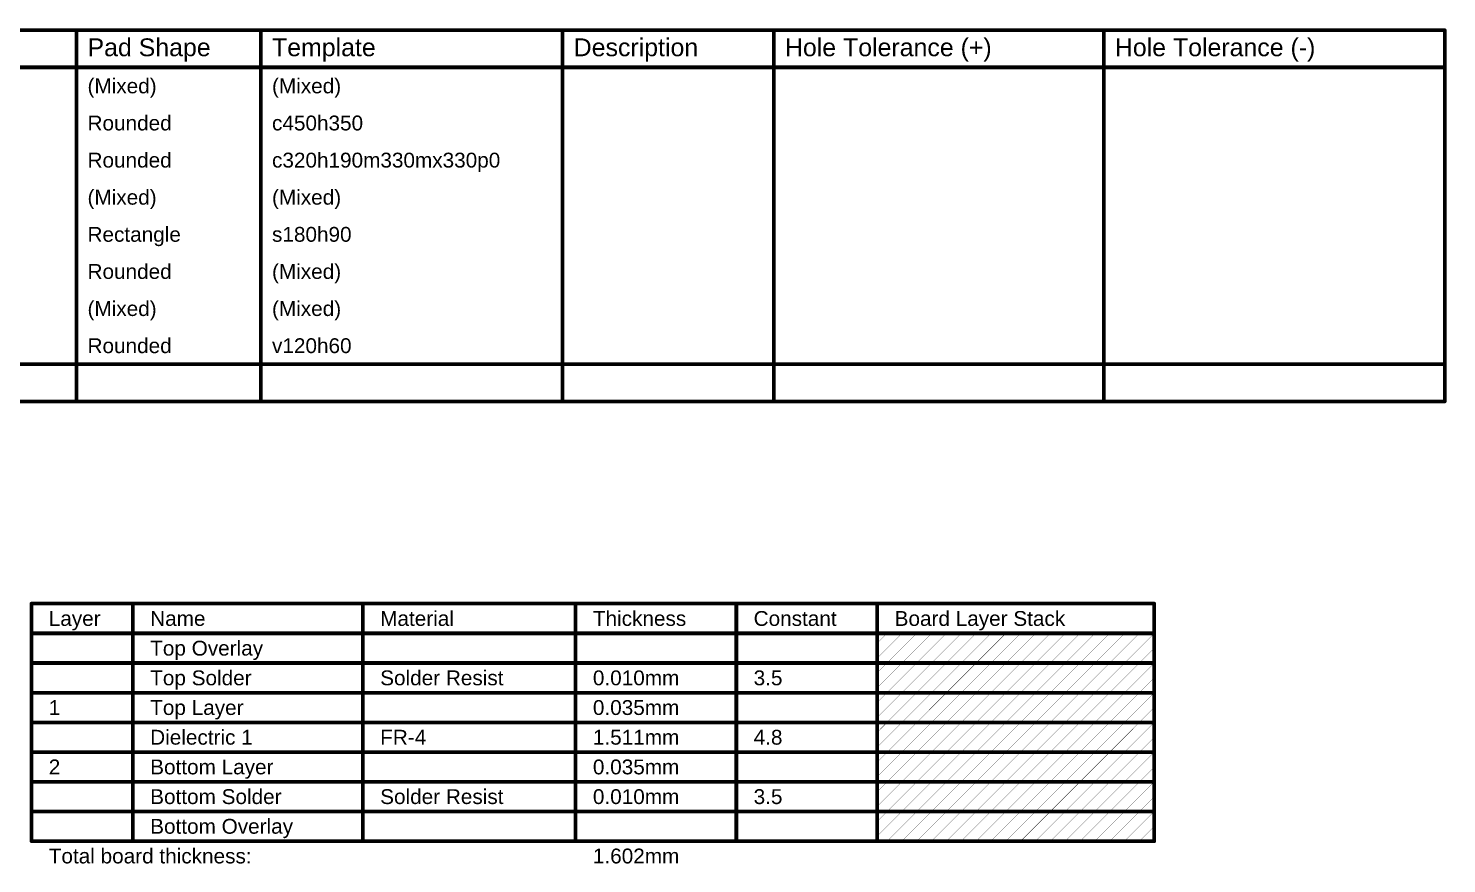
# Model space of a CAD drawing. Header units: inches. Extents: x 0 to 11.3, y 0 to 5.5.
# Drawn here: x 5.53 to 11.27, y 2.11 to 5.49 of the extents above; entities that cross this region are included whole.
import ezdxf

# ---------------------------------------------------------------- set-up
doc = ezdxf.new("R2010")
doc.units = ezdxf.units.IN
doc.header["$MEASUREMENT"] = 0
doc.layers.add('Drill Drawing', color=1, linetype='Continuous')
doc.layers.add('Fabrication', color=76, linetype='Continuous')
doc.styles.add('Arial', font='', dxfattribs={"height": 0.2})
doc.styles.get('Arial').set_extended_font_data('Arial')

msp = doc.modelspace()

# ---------------------------------------------------------------- linework, layer by layer
at = {"layer": 'Drill Drawing', "const_width": 0.015}
for points in [[(0.1175, 5.4775), (11.2584, 5.4775)], [(5.727, 3.9775), (5.727, 5.4775)], [(6.4728, 3.9775), (6.4728, 5.4775)], [(7.6924, 3.9775), (7.6924, 5.4775)], [(8.5462, 3.9775), (8.5462, 5.4775)], [(9.8798, 3.9775), (9.8798, 5.4775)], [(11.2584, 3.9775), (11.2584, 5.4775)], [(0.1175, 5.3275), (11.2584, 5.3275)], [(0.1175, 4.1275), (11.2584, 4.1275)], [(0.1175, 3.9775), (11.2584, 3.9775)]]:
    msp.add_lwpolyline(points, dxfattribs=at)
at = {"layer": 'Drill Drawing', "const_width": 0.0075}
for points in [[(5.7232, 5.4775, 1), (5.7307, 5.4775, 1)], [(6.469, 5.4775, 1), (6.4765, 5.4775, 1)], [(7.6887, 5.4775, 1), (7.6962, 5.4775, 1)], [(8.5424, 5.4775, 1), (8.5499, 5.4775, 1)], [(9.876, 5.4775, 1), (9.8835, 5.4775, 1)], [(11.2546, 5.4775, 1), (11.2621, 5.4775, 1)], [(11.2546, 5.4775, 1), (11.2621, 5.4775, 1)], [(11.2546, 5.3275, 1), (11.2621, 5.3275, 1)], [(11.2546, 4.1275, 1), (11.2621, 4.1275, 1)], [(5.7232, 3.9775, 1), (5.7307, 3.9775, 1)], [(6.469, 3.9775, 1), (6.4765, 3.9775, 1)], [(7.6887, 3.9775, 1), (7.6962, 3.9775, 1)], [(8.5424, 3.9775, 1), (8.5499, 3.9775, 1)], [(9.876, 3.9775, 1), (9.8835, 3.9775, 1)], [(11.2546, 3.9775, 1), (11.2621, 3.9775, 1)], [(11.2546, 3.9775, 1), (11.2621, 3.9775, 1)]]:
    msp.add_lwpolyline(points, format="xyb", close=True, dxfattribs=at)
at = {"layer": 'Fabrication'}
for points, const_width in [([(5.5453, 3.16), (10.0841, 3.16)], 0.015), ([(5.5453, 2.2), (5.5453, 3.16)], 0.015), ([(5.9553, 2.2), (5.9553, 3.16)], 0.015), ([(6.885, 2.2), (6.885, 3.16)], 0.015), ([(7.7448, 2.2), (7.7448, 3.16)], 0.015), ([(8.3946, 2.2), (8.3946, 3.16)], 0.015), ([(8.9645, 2.2), (8.9645, 3.16)], 0.015), ([(10.0841, 2.2), (10.0841, 3.16)], 0.015), ([(5.5453, 3.04), (10.0841, 3.04)], 0.015), ([(8.9645, 2.9403), (9.0641, 3.04)], 0.001), ([(8.9645, 3.0003), (9.0041, 3.04)], 0.001), ([(9.0041, 2.92), (9.1241, 3.04)], 0.001), ([(9.0641, 2.92), (9.1841, 3.04)], 0.001), ([(9.1241, 2.92), (9.2441, 3.04)], 0.001), ([(9.1841, 2.92), (9.3041, 3.04)], 0.001), ([(9.2441, 2.92), (9.3641, 3.04)], 0.001), ([(9.3041, 2.92), (9.4241, 3.04)], 0.001), ([(9.3641, 2.92), (9.4841, 3.04)], 0.001), ([(9.4241, 2.92), (9.5441, 3.04)], 0.001), ([(9.4841, 2.92), (9.6041, 3.04)], 0.001), ([(9.5441, 2.92), (9.6641, 3.04)], 0.001), ([(9.6041, 2.92), (9.7241, 3.04)], 0.001), ([(9.6641, 2.92), (9.7841, 3.04)], 0.001), ([(9.7241, 2.92), (9.8441, 3.04)], 0.001), ([(9.7841, 2.92), (9.9041, 3.04)], 0.001), ([(9.8441, 2.92), (9.9641, 3.04)], 0.001), ([(9.9041, 2.92), (10.0241, 3.04)], 0.001), ([(9.9641, 2.92), (10.0841, 3.04)], 0.001), ([(5.5453, 2.92), (5.9553, 2.92)], 0.015), ([(5.9553, 2.92), (6.885, 2.92)], 0.015), ([(6.885, 2.92), (7.7448, 2.92)], 0.015), ([(7.7448, 2.92), (8.3946, 2.92)], 0.015), ([(8.3946, 2.92), (8.9645, 2.92)], 0.015), ([(8.9645, 2.92), (10.0841, 2.92)], 0.015), ([(10.0241, 2.92), (10.0841, 2.98)], 0.001), ([(8.9645, 2.8203), (9.0641, 2.92)], 0.001), ([(8.9645, 2.8803), (9.0041, 2.92)], 0.001), ([(9.0041, 2.8), (9.1241, 2.92)], 0.001), ([(9.0641, 2.8), (9.1841, 2.92)], 0.001), ([(9.1241, 2.8), (9.2441, 2.92)], 0.001), ([(9.1841, 2.8), (9.3041, 2.92)], 0.001), ([(9.2441, 2.8), (9.3641, 2.92)], 0.001), ([(9.3041, 2.8), (9.4241, 2.92)], 0.001), ([(9.3641, 2.8), (9.4841, 2.92)], 0.001), ([(9.4241, 2.8), (9.5441, 2.92)], 0.001), ([(9.4841, 2.8), (9.6041, 2.92)], 0.001), ([(9.5441, 2.8), (9.6641, 2.92)], 0.001), ([(9.6041, 2.8), (9.7241, 2.92)], 0.001), ([(9.6641, 2.8), (9.7841, 2.92)], 0.001), ([(9.7241, 2.8), (9.8441, 2.92)], 0.001), ([(9.7841, 2.8), (9.9041, 2.92)], 0.001), ([(9.8441, 2.8), (9.9641, 2.92)], 0.001), ([(9.9041, 2.8), (10.0241, 2.92)], 0.001), ([(9.9641, 2.8), (10.0841, 2.92)], 0.001), ([(10.0241, 2.8), (10.0841, 2.86)], 0.001), ([(5.5453, 2.8), (5.9553, 2.8)], 0.015), ([(5.9553, 2.8), (6.885, 2.8)], 0.015), ([(6.885, 2.8), (7.7448, 2.8)], 0.015), ([(7.7448, 2.8), (8.3946, 2.8)], 0.015), ([(8.3946, 2.8), (8.9645, 2.8)], 0.015), ([(8.9645, 2.8), (10.0841, 2.8)], 0.015), ([(8.9645, 2.7003), (9.0641, 2.8)], 0.001), ([(8.9645, 2.7603), (9.0041, 2.8)], 0.001), ([(9.0041, 2.68), (9.1241, 2.8)], 0.001), ([(9.0641, 2.68), (9.1841, 2.8)], 0.001), ([(9.1241, 2.68), (9.2441, 2.8)], 0.001), ([(9.1841, 2.68), (9.3041, 2.8)], 0.001), ([(9.2441, 2.68), (9.3641, 2.8)], 0.001), ([(9.3041, 2.68), (9.4241, 2.8)], 0.001), ([(9.3641, 2.68), (9.4841, 2.8)], 0.001), ([(9.4241, 2.68), (9.5441, 2.8)], 0.001), ([(9.4841, 2.68), (9.6041, 2.8)], 0.001), ([(9.5441, 2.68), (9.6641, 2.8)], 0.001), ([(9.6041, 2.68), (9.7241, 2.8)], 0.001), ([(9.6641, 2.68), (9.7841, 2.8)], 0.001), ([(9.7241, 2.68), (9.8441, 2.8)], 0.001), ([(9.7841, 2.68), (9.9041, 2.8)], 0.001), ([(9.8441, 2.68), (9.9641, 2.8)], 0.001), ([(9.9041, 2.68), (10.0241, 2.8)], 0.001), ([(9.9641, 2.68), (10.0841, 2.8)], 0.001), ([(10.0241, 2.68), (10.0841, 2.74)], 0.001), ([(5.5453, 2.68), (5.9553, 2.68)], 0.015), ([(5.9553, 2.68), (6.885, 2.68)], 0.015), ([(6.885, 2.68), (7.7448, 2.68)], 0.015), ([(7.7448, 2.68), (8.3946, 2.68)], 0.015), ([(8.3946, 2.68), (8.9645, 2.68)], 0.015), ([(8.9645, 2.68), (10.0841, 2.68)], 0.015), ([(8.9645, 2.5803), (9.0641, 2.68)], 0.001), ([(8.9645, 2.6403), (9.0041, 2.68)], 0.001), ([(9.0041, 2.56), (9.1241, 2.68)], 0.001), ([(9.0641, 2.56), (9.1841, 2.68)], 0.001), ([(9.1241, 2.56), (9.2441, 2.68)], 0.001), ([(9.1841, 2.56), (9.3041, 2.68)], 0.001), ([(9.2441, 2.56), (9.3641, 2.68)], 0.001), ([(9.3041, 2.56), (9.4241, 2.68)], 0.001), ([(9.3641, 2.56), (9.4841, 2.68)], 0.001), ([(9.4241, 2.56), (9.5441, 2.68)], 0.001), ([(9.4841, 2.56), (9.6041, 2.68)], 0.001), ([(9.5441, 2.56), (9.6641, 2.68)], 0.001), ([(9.6041, 2.56), (9.7241, 2.68)], 0.001), ([(9.6641, 2.56), (9.7841, 2.68)], 0.001), ([(9.7241, 2.56), (9.8441, 2.68)], 0.001), ([(9.7841, 2.56), (9.9041, 2.68)], 0.001), ([(9.8441, 2.56), (9.9641, 2.68)], 0.001), ([(9.9041, 2.56), (10.0241, 2.68)], 0.001), ([(9.9641, 2.56), (10.0841, 2.68)], 0.001), ([(10.0241, 2.56), (10.0841, 2.62)], 0.001), ([(5.5453, 2.56), (5.9553, 2.56)], 0.015), ([(5.9553, 2.56), (6.885, 2.56)], 0.015), ([(6.885, 2.56), (7.7448, 2.56)], 0.015), ([(7.7448, 2.56), (8.3946, 2.56)], 0.015), ([(8.3946, 2.56), (8.9645, 2.56)], 0.015), ([(8.9645, 2.56), (10.0841, 2.56)], 0.015), ([(8.9645, 2.4603), (9.0641, 2.56)], 0.001), ([(8.9645, 2.5203), (9.0041, 2.56)], 0.001), ([(9.0041, 2.44), (9.1241, 2.56)], 0.001), ([(9.0641, 2.44), (9.1841, 2.56)], 0.001), ([(9.1241, 2.44), (9.2441, 2.56)], 0.001), ([(9.1841, 2.44), (9.3041, 2.56)], 0.001), ([(9.2441, 2.44), (9.3641, 2.56)], 0.001), ([(9.3041, 2.44), (9.4241, 2.56)], 0.001), ([(9.3641, 2.44), (9.4841, 2.56)], 0.001), ([(9.4241, 2.44), (9.5441, 2.56)], 0.001), ([(9.4841, 2.44), (9.6041, 2.56)], 0.001), ([(9.5441, 2.44), (9.6641, 2.56)], 0.001), ([(9.6041, 2.44), (9.7241, 2.56)], 0.001), ([(9.6641, 2.44), (9.7841, 2.56)], 0.001), ([(9.7241, 2.44), (9.8441, 2.56)], 0.001), ([(9.7841, 2.44), (9.9041, 2.56)], 0.001), ([(9.8441, 2.44), (9.9641, 2.56)], 0.001), ([(9.9041, 2.44), (10.0241, 2.56)], 0.001), ([(9.9641, 2.44), (10.0841, 2.56)], 0.001), ([(10.0241, 2.44), (10.0841, 2.5)], 0.001), ([(5.5453, 2.44), (5.9553, 2.44)], 0.015), ([(5.9553, 2.44), (6.885, 2.44)], 0.015), ([(6.885, 2.44), (7.7448, 2.44)], 0.015), ([(7.7448, 2.44), (8.3946, 2.44)], 0.015), ([(8.3946, 2.44), (8.9645, 2.44)], 0.015), ([(8.9645, 2.44), (10.0841, 2.44)], 0.015), ([(8.9645, 2.3403), (9.0641, 2.44)], 0.001), ([(8.9645, 2.4003), (9.0041, 2.44)], 0.001), ([(9.0041, 2.32), (9.1241, 2.44)], 0.001), ([(9.0641, 2.32), (9.1841, 2.44)], 0.001), ([(9.1241, 2.32), (9.2441, 2.44)], 0.001), ([(9.1841, 2.32), (9.3041, 2.44)], 0.001), ([(9.2441, 2.32), (9.3641, 2.44)], 0.001), ([(9.3041, 2.32), (9.4241, 2.44)], 0.001), ([(9.3641, 2.32), (9.4841, 2.44)], 0.001), ([(9.4241, 2.32), (9.5441, 2.44)], 0.001), ([(9.4841, 2.32), (9.6041, 2.44)], 0.001), ([(9.5441, 2.32), (9.6641, 2.44)], 0.001), ([(9.6041, 2.32), (9.7241, 2.44)], 0.001), ([(9.6641, 2.32), (9.7841, 2.44)], 0.001), ([(9.7241, 2.32), (9.8441, 2.44)], 0.001), ([(9.7841, 2.32), (9.9041, 2.44)], 0.001), ([(9.8441, 2.32), (9.9641, 2.44)], 0.001), ([(9.9041, 2.32), (10.0241, 2.44)], 0.001), ([(9.9641, 2.32), (10.0841, 2.44)], 0.001), ([(10.0241, 2.32), (10.0841, 2.38)], 0.001), ([(5.5453, 2.32), (5.9553, 2.32)], 0.015), ([(5.9553, 2.32), (6.885, 2.32)], 0.015), ([(6.885, 2.32), (7.7448, 2.32)], 0.015), ([(7.7448, 2.32), (8.3946, 2.32)], 0.015), ([(8.3946, 2.32), (8.9645, 2.32)], 0.015), ([(8.9645, 2.32), (10.0841, 2.32)], 0.015), ([(8.9645, 2.2203), (9.0641, 2.32)], 0.001), ([(8.9645, 2.2803), (9.0041, 2.32)], 0.001), ([(9.0041, 2.2), (9.1241, 2.32)], 0.001), ([(9.0641, 2.2), (9.1841, 2.32)], 0.001), ([(9.1241, 2.2), (9.2441, 2.32)], 0.001), ([(9.1841, 2.2), (9.3041, 2.32)], 0.001), ([(9.2441, 2.2), (9.3641, 2.32)], 0.001), ([(9.3041, 2.2), (9.4241, 2.32)], 0.001), ([(9.3641, 2.2), (9.4841, 2.32)], 0.001), ([(9.4241, 2.2), (9.5441, 2.32)], 0.001), ([(9.4841, 2.2), (9.6041, 2.32)], 0.001), ([(9.5441, 2.2), (9.6641, 2.32)], 0.001), ([(9.6041, 2.2), (9.7241, 2.32)], 0.001), ([(9.6641, 2.2), (9.7841, 2.32)], 0.001), ([(9.7241, 2.2), (9.8441, 2.32)], 0.001), ([(9.7841, 2.2), (9.9041, 2.32)], 0.001), ([(9.8441, 2.2), (9.9641, 2.32)], 0.001), ([(9.9041, 2.2), (10.0241, 2.32)], 0.001), ([(9.9641, 2.2), (10.0841, 2.32)], 0.001), ([(10.0241, 2.2), (10.0841, 2.26)], 0.001), ([(5.5453, 2.2), (5.9553, 2.2)], 0.015), ([(5.9553, 2.2), (6.885, 2.2)], 0.015), ([(6.885, 2.2), (7.7448, 2.2)], 0.015), ([(7.7448, 2.2), (8.3946, 2.2)], 0.015), ([(8.3946, 2.2), (8.9645, 2.2)], 0.015), ([(8.9645, 2.2), (10.0841, 2.2)], 0.015)]:
    msp.add_lwpolyline(points, dxfattribs=dict(at, const_width=const_width))
for points, const_width in [([(5.5416, 3.16, 1), (5.5491, 3.16, 1)], 0.0075), ([(5.5416, 3.16, 1), (5.5491, 3.16, 1)], 0.0075), ([(5.9515, 3.16, 1), (5.959, 3.16, 1)], 0.0075), ([(6.8812, 3.16, 1), (6.8887, 3.16, 1)], 0.0075), ([(7.741, 3.16, 1), (7.7485, 3.16, 1)], 0.0075), ([(8.3909, 3.16, 1), (8.3984, 3.16, 1)], 0.0075), ([(8.9607, 3.16, 1), (8.9682, 3.16, 1)], 0.0075), ([(10.0804, 3.16, 1), (10.0879, 3.16, 1)], 0.0075), ([(10.0804, 3.16, 1), (10.0879, 3.16, 1)], 0.0075), ([(5.5416, 3.04, 1), (5.5491, 3.04, 1)], 0.0075), ([(9.0039, 3.04, 1), (9.0044, 3.04, 1)], 0.0005), ([(9.0639, 3.04, 1), (9.0644, 3.04, 1)], 0.0005), ([(9.1239, 3.04, 1), (9.1244, 3.04, 1)], 0.0005), ([(9.1839, 3.04, 1), (9.1844, 3.04, 1)], 0.0005), ([(9.2439, 3.04, 1), (9.2444, 3.04, 1)], 0.0005), ([(9.3039, 3.04, 1), (9.3044, 3.04, 1)], 0.0005), ([(9.3639, 3.04, 1), (9.3644, 3.04, 1)], 0.0005), ([(9.4239, 3.04, 1), (9.4244, 3.04, 1)], 0.0005), ([(9.4839, 3.04, 1), (9.4844, 3.04, 1)], 0.0005), ([(9.5439, 3.04, 1), (9.5444, 3.04, 1)], 0.0005), ([(9.6039, 3.04, 1), (9.6044, 3.04, 1)], 0.0005), ([(9.6639, 3.04, 1), (9.6644, 3.04, 1)], 0.0005), ([(9.7239, 3.04, 1), (9.7244, 3.04, 1)], 0.0005), ([(9.7839, 3.04, 1), (9.7844, 3.04, 1)], 0.0005), ([(9.8439, 3.04, 1), (9.8444, 3.04, 1)], 0.0005), ([(9.9039, 3.04, 1), (9.9044, 3.04, 1)], 0.0005), ([(9.9639, 3.04, 1), (9.9644, 3.04, 1)], 0.0005), ([(10.0239, 3.04, 1), (10.0244, 3.04, 1)], 0.0005), ([(10.0804, 3.04, 1), (10.0879, 3.04, 1)], 0.0075), ([(10.0839, 3.04, 1), (10.0844, 3.04, 1)], 0.0005), ([(8.9642, 3.0003, 1), (8.9647, 3.0003, 1)], 0.0005), ([(5.5416, 2.92, 1), (5.5491, 2.92, 1)], 0.0075), ([(5.9515, 2.92, 1), (5.959, 2.92, 1)], 0.0075), ([(5.9515, 2.92, 1), (5.959, 2.92, 1)], 0.0075), ([(6.8812, 2.92, 1), (6.8887, 2.92, 1)], 0.0075), ([(6.8812, 2.92, 1), (6.8887, 2.92, 1)], 0.0075), ([(7.741, 2.92, 1), (7.7485, 2.92, 1)], 0.0075), ([(7.741, 2.92, 1), (7.7485, 2.92, 1)], 0.0075), ([(8.3909, 2.92, 1), (8.3984, 2.92, 1)], 0.0075), ([(8.3909, 2.92, 1), (8.3984, 2.92, 1)], 0.0075), ([(8.9607, 2.92, 1), (8.9682, 2.92, 1)], 0.0075), ([(8.9607, 2.92, 1), (8.9682, 2.92, 1)], 0.0075), ([(8.9642, 2.9403, 1), (8.9647, 2.9403, 1)], 0.0005), ([(10.0804, 2.92, 1), (10.0879, 2.92, 1)], 0.0075), ([(10.0839, 2.98, 1), (10.0844, 2.98, 1)], 0.0005), ([(8.9642, 2.8803, 1), (8.9647, 2.8803, 1)], 0.0005), ([(9.0039, 2.92, 1), (9.0044, 2.92, 1)], 0.0005), ([(9.0039, 2.92, 1), (9.0044, 2.92, 1)], 0.0005), ([(9.0639, 2.92, 1), (9.0644, 2.92, 1)], 0.0005), ([(9.0639, 2.92, 1), (9.0644, 2.92, 1)], 0.0005), ([(9.1239, 2.92, 1), (9.1244, 2.92, 1)], 0.0005), ([(9.1239, 2.92, 1), (9.1244, 2.92, 1)], 0.0005), ([(9.1839, 2.92, 1), (9.1844, 2.92, 1)], 0.0005), ([(9.1839, 2.92, 1), (9.1844, 2.92, 1)], 0.0005), ([(9.2439, 2.92, 1), (9.2444, 2.92, 1)], 0.0005), ([(9.2439, 2.92, 1), (9.2444, 2.92, 1)], 0.0005), ([(9.3039, 2.92, 1), (9.3044, 2.92, 1)], 0.0005), ([(9.3039, 2.92, 1), (9.3044, 2.92, 1)], 0.0005), ([(9.3639, 2.92, 1), (9.3644, 2.92, 1)], 0.0005), ([(9.3639, 2.92, 1), (9.3644, 2.92, 1)], 0.0005), ([(9.4239, 2.92, 1), (9.4244, 2.92, 1)], 0.0005), ([(9.4239, 2.92, 1), (9.4244, 2.92, 1)], 0.0005), ([(9.4839, 2.92, 1), (9.4844, 2.92, 1)], 0.0005), ([(9.4839, 2.92, 1), (9.4844, 2.92, 1)], 0.0005), ([(9.5439, 2.92, 1), (9.5444, 2.92, 1)], 0.0005), ([(9.5439, 2.92, 1), (9.5444, 2.92, 1)], 0.0005), ([(9.6039, 2.92, 1), (9.6044, 2.92, 1)], 0.0005), ([(9.6039, 2.92, 1), (9.6044, 2.92, 1)], 0.0005), ([(9.6639, 2.92, 1), (9.6644, 2.92, 1)], 0.0005), ([(9.6639, 2.92, 1), (9.6644, 2.92, 1)], 0.0005), ([(9.7239, 2.92, 1), (9.7244, 2.92, 1)], 0.0005), ([(9.7239, 2.92, 1), (9.7244, 2.92, 1)], 0.0005), ([(9.7839, 2.92, 1), (9.7844, 2.92, 1)], 0.0005), ([(9.7839, 2.92, 1), (9.7844, 2.92, 1)], 0.0005), ([(9.8439, 2.92, 1), (9.8444, 2.92, 1)], 0.0005), ([(9.8439, 2.92, 1), (9.8444, 2.92, 1)], 0.0005), ([(9.9039, 2.92, 1), (9.9044, 2.92, 1)], 0.0005), ([(9.9039, 2.92, 1), (9.9044, 2.92, 1)], 0.0005), ([(9.9639, 2.92, 1), (9.9644, 2.92, 1)], 0.0005), ([(9.9639, 2.92, 1), (9.9644, 2.92, 1)], 0.0005), ([(10.0239, 2.92, 1), (10.0244, 2.92, 1)], 0.0005), ([(10.0239, 2.92, 1), (10.0244, 2.92, 1)], 0.0005), ([(10.0839, 2.92, 1), (10.0844, 2.92, 1)], 0.0005), ([(8.9642, 2.8203, 1), (8.9647, 2.8203, 1)], 0.0005), ([(10.0839, 2.86, 1), (10.0844, 2.86, 1)], 0.0005), ([(5.5416, 2.8, 1), (5.5491, 2.8, 1)], 0.0075), ([(5.9515, 2.8, 1), (5.959, 2.8, 1)], 0.0075), ([(5.9515, 2.8, 1), (5.959, 2.8, 1)], 0.0075), ([(6.8812, 2.8, 1), (6.8887, 2.8, 1)], 0.0075), ([(6.8812, 2.8, 1), (6.8887, 2.8, 1)], 0.0075), ([(7.741, 2.8, 1), (7.7485, 2.8, 1)], 0.0075), ([(7.741, 2.8, 1), (7.7485, 2.8, 1)], 0.0075), ([(8.3909, 2.8, 1), (8.3984, 2.8, 1)], 0.0075), ([(8.3909, 2.8, 1), (8.3984, 2.8, 1)], 0.0075), ([(8.9607, 2.8, 1), (8.9682, 2.8, 1)], 0.0075), ([(8.9607, 2.8, 1), (8.9682, 2.8, 1)], 0.0075), ([(8.9642, 2.7603, 1), (8.9647, 2.7603, 1)], 0.0005), ([(9.0039, 2.8, 1), (9.0044, 2.8, 1)], 0.0005), ([(9.0039, 2.8, 1), (9.0044, 2.8, 1)], 0.0005), ([(9.0639, 2.8, 1), (9.0644, 2.8, 1)], 0.0005), ([(9.0639, 2.8, 1), (9.0644, 2.8, 1)], 0.0005), ([(9.1239, 2.8, 1), (9.1244, 2.8, 1)], 0.0005), ([(9.1239, 2.8, 1), (9.1244, 2.8, 1)], 0.0005), ([(9.1839, 2.8, 1), (9.1844, 2.8, 1)], 0.0005), ([(9.1839, 2.8, 1), (9.1844, 2.8, 1)], 0.0005), ([(9.2439, 2.8, 1), (9.2444, 2.8, 1)], 0.0005), ([(9.2439, 2.8, 1), (9.2444, 2.8, 1)], 0.0005), ([(9.3039, 2.8, 1), (9.3044, 2.8, 1)], 0.0005), ([(9.3039, 2.8, 1), (9.3044, 2.8, 1)], 0.0005), ([(9.3639, 2.8, 1), (9.3644, 2.8, 1)], 0.0005), ([(9.3639, 2.8, 1), (9.3644, 2.8, 1)], 0.0005), ([(9.4239, 2.8, 1), (9.4244, 2.8, 1)], 0.0005), ([(9.4239, 2.8, 1), (9.4244, 2.8, 1)], 0.0005), ([(9.4839, 2.8, 1), (9.4844, 2.8, 1)], 0.0005), ([(9.4839, 2.8, 1), (9.4844, 2.8, 1)], 0.0005), ([(9.5439, 2.8, 1), (9.5444, 2.8, 1)], 0.0005), ([(9.5439, 2.8, 1), (9.5444, 2.8, 1)], 0.0005), ([(9.6039, 2.8, 1), (9.6044, 2.8, 1)], 0.0005), ([(9.6039, 2.8, 1), (9.6044, 2.8, 1)], 0.0005), ([(9.6639, 2.8, 1), (9.6644, 2.8, 1)], 0.0005), ([(9.6639, 2.8, 1), (9.6644, 2.8, 1)], 0.0005), ([(9.7239, 2.8, 1), (9.7244, 2.8, 1)], 0.0005), ([(9.7239, 2.8, 1), (9.7244, 2.8, 1)], 0.0005), ([(9.7839, 2.8, 1), (9.7844, 2.8, 1)], 0.0005), ([(9.7839, 2.8, 1), (9.7844, 2.8, 1)], 0.0005), ([(9.8439, 2.8, 1), (9.8444, 2.8, 1)], 0.0005), ([(9.8439, 2.8, 1), (9.8444, 2.8, 1)], 0.0005), ([(9.9039, 2.8, 1), (9.9044, 2.8, 1)], 0.0005), ([(9.9039, 2.8, 1), (9.9044, 2.8, 1)], 0.0005), ([(9.9639, 2.8, 1), (9.9644, 2.8, 1)], 0.0005), ([(9.9639, 2.8, 1), (9.9644, 2.8, 1)], 0.0005), ([(10.0239, 2.8, 1), (10.0244, 2.8, 1)], 0.0005), ([(10.0239, 2.8, 1), (10.0244, 2.8, 1)], 0.0005), ([(10.0804, 2.8, 1), (10.0879, 2.8, 1)], 0.0075), ([(10.0839, 2.8, 1), (10.0844, 2.8, 1)], 0.0005), ([(8.9642, 2.7003, 1), (8.9647, 2.7003, 1)], 0.0005), ([(10.0839, 2.74, 1), (10.0844, 2.74, 1)], 0.0005), ([(5.5416, 2.68, 1), (5.5491, 2.68, 1)], 0.0075), ([(5.9515, 2.68, 1), (5.959, 2.68, 1)], 0.0075), ([(5.9515, 2.68, 1), (5.959, 2.68, 1)], 0.0075), ([(6.8812, 2.68, 1), (6.8887, 2.68, 1)], 0.0075), ([(6.8812, 2.68, 1), (6.8887, 2.68, 1)], 0.0075), ([(7.741, 2.68, 1), (7.7485, 2.68, 1)], 0.0075), ([(7.741, 2.68, 1), (7.7485, 2.68, 1)], 0.0075), ([(8.3909, 2.68, 1), (8.3984, 2.68, 1)], 0.0075), ([(8.3909, 2.68, 1), (8.3984, 2.68, 1)], 0.0075), ([(8.9607, 2.68, 1), (8.9682, 2.68, 1)], 0.0075), ([(8.9607, 2.68, 1), (8.9682, 2.68, 1)], 0.0075), ([(8.9642, 2.6403, 1), (8.9647, 2.6403, 1)], 0.0005), ([(9.0039, 2.68, 1), (9.0044, 2.68, 1)], 0.0005), ([(9.0039, 2.68, 1), (9.0044, 2.68, 1)], 0.0005), ([(9.0639, 2.68, 1), (9.0644, 2.68, 1)], 0.0005), ([(9.0639, 2.68, 1), (9.0644, 2.68, 1)], 0.0005), ([(9.1239, 2.68, 1), (9.1244, 2.68, 1)], 0.0005), ([(9.1239, 2.68, 1), (9.1244, 2.68, 1)], 0.0005), ([(9.1839, 2.68, 1), (9.1844, 2.68, 1)], 0.0005), ([(9.1839, 2.68, 1), (9.1844, 2.68, 1)], 0.0005), ([(9.2439, 2.68, 1), (9.2444, 2.68, 1)], 0.0005), ([(9.2439, 2.68, 1), (9.2444, 2.68, 1)], 0.0005), ([(9.3039, 2.68, 1), (9.3044, 2.68, 1)], 0.0005), ([(9.3039, 2.68, 1), (9.3044, 2.68, 1)], 0.0005), ([(9.3639, 2.68, 1), (9.3644, 2.68, 1)], 0.0005), ([(9.3639, 2.68, 1), (9.3644, 2.68, 1)], 0.0005), ([(9.4239, 2.68, 1), (9.4244, 2.68, 1)], 0.0005), ([(9.4239, 2.68, 1), (9.4244, 2.68, 1)], 0.0005), ([(9.4839, 2.68, 1), (9.4844, 2.68, 1)], 0.0005), ([(9.4839, 2.68, 1), (9.4844, 2.68, 1)], 0.0005), ([(9.5439, 2.68, 1), (9.5444, 2.68, 1)], 0.0005), ([(9.5439, 2.68, 1), (9.5444, 2.68, 1)], 0.0005), ([(9.6039, 2.68, 1), (9.6044, 2.68, 1)], 0.0005), ([(9.6039, 2.68, 1), (9.6044, 2.68, 1)], 0.0005), ([(9.6639, 2.68, 1), (9.6644, 2.68, 1)], 0.0005), ([(9.6639, 2.68, 1), (9.6644, 2.68, 1)], 0.0005), ([(9.7239, 2.68, 1), (9.7244, 2.68, 1)], 0.0005), ([(9.7239, 2.68, 1), (9.7244, 2.68, 1)], 0.0005), ([(9.7839, 2.68, 1), (9.7844, 2.68, 1)], 0.0005), ([(9.7839, 2.68, 1), (9.7844, 2.68, 1)], 0.0005), ([(9.8439, 2.68, 1), (9.8444, 2.68, 1)], 0.0005), ([(9.8439, 2.68, 1), (9.8444, 2.68, 1)], 0.0005), ([(9.9039, 2.68, 1), (9.9044, 2.68, 1)], 0.0005), ([(9.9039, 2.68, 1), (9.9044, 2.68, 1)], 0.0005), ([(9.9639, 2.68, 1), (9.9644, 2.68, 1)], 0.0005), ([(9.9639, 2.68, 1), (9.9644, 2.68, 1)], 0.0005), ([(10.0239, 2.68, 1), (10.0244, 2.68, 1)], 0.0005), ([(10.0239, 2.68, 1), (10.0244, 2.68, 1)], 0.0005), ([(10.0804, 2.68, 1), (10.0879, 2.68, 1)], 0.0075), ([(10.0839, 2.68, 1), (10.0844, 2.68, 1)], 0.0005), ([(8.9642, 2.5803, 1), (8.9647, 2.5803, 1)], 0.0005), ([(10.0839, 2.62, 1), (10.0844, 2.62, 1)], 0.0005), ([(5.5416, 2.56, 1), (5.5491, 2.56, 1)], 0.0075), ([(5.9515, 2.56, 1), (5.959, 2.56, 1)], 0.0075), ([(5.9515, 2.56, 1), (5.959, 2.56, 1)], 0.0075), ([(6.8812, 2.56, 1), (6.8887, 2.56, 1)], 0.0075), ([(6.8812, 2.56, 1), (6.8887, 2.56, 1)], 0.0075), ([(7.741, 2.56, 1), (7.7485, 2.56, 1)], 0.0075), ([(7.741, 2.56, 1), (7.7485, 2.56, 1)], 0.0075), ([(8.3909, 2.56, 1), (8.3984, 2.56, 1)], 0.0075), ([(8.3909, 2.56, 1), (8.3984, 2.56, 1)], 0.0075), ([(8.9607, 2.56, 1), (8.9682, 2.56, 1)], 0.0075), ([(8.9607, 2.56, 1), (8.9682, 2.56, 1)], 0.0075), ([(9.0039, 2.56, 1), (9.0044, 2.56, 1)], 0.0005), ([(9.0039, 2.56, 1), (9.0044, 2.56, 1)], 0.0005), ([(9.0639, 2.56, 1), (9.0644, 2.56, 1)], 0.0005), ([(9.0639, 2.56, 1), (9.0644, 2.56, 1)], 0.0005), ([(9.1239, 2.56, 1), (9.1244, 2.56, 1)], 0.0005), ([(9.1239, 2.56, 1), (9.1244, 2.56, 1)], 0.0005), ([(9.1839, 2.56, 1), (9.1844, 2.56, 1)], 0.0005), ([(9.1839, 2.56, 1), (9.1844, 2.56, 1)], 0.0005), ([(9.2439, 2.56, 1), (9.2444, 2.56, 1)], 0.0005), ([(9.2439, 2.56, 1), (9.2444, 2.56, 1)], 0.0005), ([(9.3039, 2.56, 1), (9.3044, 2.56, 1)], 0.0005), ([(9.3039, 2.56, 1), (9.3044, 2.56, 1)], 0.0005), ([(9.3639, 2.56, 1), (9.3644, 2.56, 1)], 0.0005), ([(9.3639, 2.56, 1), (9.3644, 2.56, 1)], 0.0005), ([(9.4239, 2.56, 1), (9.4244, 2.56, 1)], 0.0005), ([(9.4239, 2.56, 1), (9.4244, 2.56, 1)], 0.0005), ([(9.4839, 2.56, 1), (9.4844, 2.56, 1)], 0.0005), ([(9.4839, 2.56, 1), (9.4844, 2.56, 1)], 0.0005), ([(9.5439, 2.56, 1), (9.5444, 2.56, 1)], 0.0005), ([(9.5439, 2.56, 1), (9.5444, 2.56, 1)], 0.0005), ([(9.6039, 2.56, 1), (9.6044, 2.56, 1)], 0.0005), ([(9.6039, 2.56, 1), (9.6044, 2.56, 1)], 0.0005), ([(9.6639, 2.56, 1), (9.6644, 2.56, 1)], 0.0005), ([(9.6639, 2.56, 1), (9.6644, 2.56, 1)], 0.0005), ([(9.7239, 2.56, 1), (9.7244, 2.56, 1)], 0.0005), ([(9.7239, 2.56, 1), (9.7244, 2.56, 1)], 0.0005), ([(9.7839, 2.56, 1), (9.7844, 2.56, 1)], 0.0005), ([(9.7839, 2.56, 1), (9.7844, 2.56, 1)], 0.0005), ([(9.8439, 2.56, 1), (9.8444, 2.56, 1)], 0.0005), ([(9.8439, 2.56, 1), (9.8444, 2.56, 1)], 0.0005), ([(9.9039, 2.56, 1), (9.9044, 2.56, 1)], 0.0005), ([(9.9039, 2.56, 1), (9.9044, 2.56, 1)], 0.0005), ([(9.9639, 2.56, 1), (9.9644, 2.56, 1)], 0.0005), ([(9.9639, 2.56, 1), (9.9644, 2.56, 1)], 0.0005), ([(10.0239, 2.56, 1), (10.0244, 2.56, 1)], 0.0005), ([(10.0239, 2.56, 1), (10.0244, 2.56, 1)], 0.0005), ([(10.0804, 2.56, 1), (10.0879, 2.56, 1)], 0.0075), ([(10.0839, 2.56, 1), (10.0844, 2.56, 1)], 0.0005), ([(8.9642, 2.5203, 1), (8.9647, 2.5203, 1)], 0.0005), ([(10.0839, 2.5, 1), (10.0844, 2.5, 1)], 0.0005), ([(5.5416, 2.44, 1), (5.5491, 2.44, 1)], 0.0075), ([(5.9515, 2.44, 1), (5.959, 2.44, 1)], 0.0075), ([(5.9515, 2.44, 1), (5.959, 2.44, 1)], 0.0075), ([(6.8812, 2.44, 1), (6.8887, 2.44, 1)], 0.0075), ([(6.8812, 2.44, 1), (6.8887, 2.44, 1)], 0.0075), ([(7.741, 2.44, 1), (7.7485, 2.44, 1)], 0.0075), ([(7.741, 2.44, 1), (7.7485, 2.44, 1)], 0.0075), ([(8.3909, 2.44, 1), (8.3984, 2.44, 1)], 0.0075), ([(8.3909, 2.44, 1), (8.3984, 2.44, 1)], 0.0075), ([(8.9607, 2.44, 1), (8.9682, 2.44, 1)], 0.0075), ([(8.9607, 2.44, 1), (8.9682, 2.44, 1)], 0.0075), ([(8.9642, 2.4603, 1), (8.9647, 2.4603, 1)], 0.0005), ([(9.0039, 2.44, 1), (9.0044, 2.44, 1)], 0.0005), ([(9.0039, 2.44, 1), (9.0044, 2.44, 1)], 0.0005), ([(9.0639, 2.44, 1), (9.0644, 2.44, 1)], 0.0005), ([(9.0639, 2.44, 1), (9.0644, 2.44, 1)], 0.0005), ([(9.1239, 2.44, 1), (9.1244, 2.44, 1)], 0.0005), ([(9.1239, 2.44, 1), (9.1244, 2.44, 1)], 0.0005), ([(9.1839, 2.44, 1), (9.1844, 2.44, 1)], 0.0005), ([(9.1839, 2.44, 1), (9.1844, 2.44, 1)], 0.0005), ([(9.2439, 2.44, 1), (9.2444, 2.44, 1)], 0.0005), ([(9.2439, 2.44, 1), (9.2444, 2.44, 1)], 0.0005), ([(9.3039, 2.44, 1), (9.3044, 2.44, 1)], 0.0005), ([(9.3039, 2.44, 1), (9.3044, 2.44, 1)], 0.0005), ([(9.3639, 2.44, 1), (9.3644, 2.44, 1)], 0.0005), ([(9.3639, 2.44, 1), (9.3644, 2.44, 1)], 0.0005), ([(9.4239, 2.44, 1), (9.4244, 2.44, 1)], 0.0005), ([(9.4239, 2.44, 1), (9.4244, 2.44, 1)], 0.0005), ([(9.4839, 2.44, 1), (9.4844, 2.44, 1)], 0.0005), ([(9.4839, 2.44, 1), (9.4844, 2.44, 1)], 0.0005), ([(9.5439, 2.44, 1), (9.5444, 2.44, 1)], 0.0005), ([(9.5439, 2.44, 1), (9.5444, 2.44, 1)], 0.0005), ([(9.6039, 2.44, 1), (9.6044, 2.44, 1)], 0.0005), ([(9.6039, 2.44, 1), (9.6044, 2.44, 1)], 0.0005), ([(9.6639, 2.44, 1), (9.6644, 2.44, 1)], 0.0005), ([(9.6639, 2.44, 1), (9.6644, 2.44, 1)], 0.0005), ([(9.7239, 2.44, 1), (9.7244, 2.44, 1)], 0.0005), ([(9.7239, 2.44, 1), (9.7244, 2.44, 1)], 0.0005), ([(9.7839, 2.44, 1), (9.7844, 2.44, 1)], 0.0005), ([(9.7839, 2.44, 1), (9.7844, 2.44, 1)], 0.0005), ([(9.8439, 2.44, 1), (9.8444, 2.44, 1)], 0.0005), ([(9.8439, 2.44, 1), (9.8444, 2.44, 1)], 0.0005), ([(9.9039, 2.44, 1), (9.9044, 2.44, 1)], 0.0005), ([(9.9039, 2.44, 1), (9.9044, 2.44, 1)], 0.0005), ([(9.9639, 2.44, 1), (9.9644, 2.44, 1)], 0.0005), ([(9.9639, 2.44, 1), (9.9644, 2.44, 1)], 0.0005), ([(10.0239, 2.44, 1), (10.0244, 2.44, 1)], 0.0005), ([(10.0239, 2.44, 1), (10.0244, 2.44, 1)], 0.0005), ([(10.0804, 2.44, 1), (10.0879, 2.44, 1)], 0.0075), ([(10.0839, 2.44, 1), (10.0844, 2.44, 1)], 0.0005), ([(8.9642, 2.4003, 1), (8.9647, 2.4003, 1)], 0.0005), ([(10.0839, 2.38, 1), (10.0844, 2.38, 1)], 0.0005), ([(5.5416, 2.32, 1), (5.5491, 2.32, 1)], 0.0075), ([(5.9515, 2.32, 1), (5.959, 2.32, 1)], 0.0075), ([(5.9515, 2.32, 1), (5.959, 2.32, 1)], 0.0075), ([(6.8812, 2.32, 1), (6.8887, 2.32, 1)], 0.0075), ([(6.8812, 2.32, 1), (6.8887, 2.32, 1)], 0.0075), ([(7.741, 2.32, 1), (7.7485, 2.32, 1)], 0.0075), ([(7.741, 2.32, 1), (7.7485, 2.32, 1)], 0.0075), ([(8.3909, 2.32, 1), (8.3984, 2.32, 1)], 0.0075), ([(8.3909, 2.32, 1), (8.3984, 2.32, 1)], 0.0075), ([(8.9607, 2.32, 1), (8.9682, 2.32, 1)], 0.0075), ([(8.9607, 2.32, 1), (8.9682, 2.32, 1)], 0.0075), ([(8.9642, 2.3403, 1), (8.9647, 2.3403, 1)], 0.0005), ([(9.0039, 2.32, 1), (9.0044, 2.32, 1)], 0.0005), ([(9.0039, 2.32, 1), (9.0044, 2.32, 1)], 0.0005), ([(9.0639, 2.32, 1), (9.0644, 2.32, 1)], 0.0005), ([(9.0639, 2.32, 1), (9.0644, 2.32, 1)], 0.0005), ([(9.1239, 2.32, 1), (9.1244, 2.32, 1)], 0.0005), ([(9.1239, 2.32, 1), (9.1244, 2.32, 1)], 0.0005), ([(9.1839, 2.32, 1), (9.1844, 2.32, 1)], 0.0005), ([(9.1839, 2.32, 1), (9.1844, 2.32, 1)], 0.0005), ([(9.2439, 2.32, 1), (9.2444, 2.32, 1)], 0.0005), ([(9.2439, 2.32, 1), (9.2444, 2.32, 1)], 0.0005), ([(9.3039, 2.32, 1), (9.3044, 2.32, 1)], 0.0005), ([(9.3039, 2.32, 1), (9.3044, 2.32, 1)], 0.0005), ([(9.3639, 2.32, 1), (9.3644, 2.32, 1)], 0.0005), ([(9.3639, 2.32, 1), (9.3644, 2.32, 1)], 0.0005), ([(9.4239, 2.32, 1), (9.4244, 2.32, 1)], 0.0005), ([(9.4239, 2.32, 1), (9.4244, 2.32, 1)], 0.0005), ([(9.4839, 2.32, 1), (9.4844, 2.32, 1)], 0.0005), ([(9.4839, 2.32, 1), (9.4844, 2.32, 1)], 0.0005), ([(9.5439, 2.32, 1), (9.5444, 2.32, 1)], 0.0005), ([(9.5439, 2.32, 1), (9.5444, 2.32, 1)], 0.0005), ([(9.6039, 2.32, 1), (9.6044, 2.32, 1)], 0.0005), ([(9.6039, 2.32, 1), (9.6044, 2.32, 1)], 0.0005), ([(9.6639, 2.32, 1), (9.6644, 2.32, 1)], 0.0005), ([(9.6639, 2.32, 1), (9.6644, 2.32, 1)], 0.0005), ([(9.7239, 2.32, 1), (9.7244, 2.32, 1)], 0.0005), ([(9.7239, 2.32, 1), (9.7244, 2.32, 1)], 0.0005), ([(9.7839, 2.32, 1), (9.7844, 2.32, 1)], 0.0005), ([(9.7839, 2.32, 1), (9.7844, 2.32, 1)], 0.0005), ([(9.8439, 2.32, 1), (9.8444, 2.32, 1)], 0.0005), ([(9.8439, 2.32, 1), (9.8444, 2.32, 1)], 0.0005), ([(9.9039, 2.32, 1), (9.9044, 2.32, 1)], 0.0005), ([(9.9039, 2.32, 1), (9.9044, 2.32, 1)], 0.0005), ([(9.9639, 2.32, 1), (9.9644, 2.32, 1)], 0.0005), ([(9.9639, 2.32, 1), (9.9644, 2.32, 1)], 0.0005), ([(10.0239, 2.32, 1), (10.0244, 2.32, 1)], 0.0005), ([(10.0239, 2.32, 1), (10.0244, 2.32, 1)], 0.0005), ([(10.0804, 2.32, 1), (10.0879, 2.32, 1)], 0.0075), ([(10.0839, 2.32, 1), (10.0844, 2.32, 1)], 0.0005), ([(8.9642, 2.2803, 1), (8.9647, 2.2803, 1)], 0.0005), ([(10.0839, 2.26, 1), (10.0844, 2.26, 1)], 0.0005), ([(5.5416, 2.2, 1), (5.5491, 2.2, 1)], 0.0075), ([(5.5416, 2.2, 1), (5.5491, 2.2, 1)], 0.0075), ([(5.9515, 2.2, 1), (5.959, 2.2, 1)], 0.0075), ([(5.9515, 2.2, 1), (5.959, 2.2, 1)], 0.0075), ([(5.9515, 2.2, 1), (5.959, 2.2, 1)], 0.0075), ([(6.8812, 2.2, 1), (6.8887, 2.2, 1)], 0.0075), ([(6.8812, 2.2, 1), (6.8887, 2.2, 1)], 0.0075), ([(6.8812, 2.2, 1), (6.8887, 2.2, 1)], 0.0075), ([(7.741, 2.2, 1), (7.7485, 2.2, 1)], 0.0075), ([(7.741, 2.2, 1), (7.7485, 2.2, 1)], 0.0075), ([(7.741, 2.2, 1), (7.7485, 2.2, 1)], 0.0075), ([(8.3909, 2.2, 1), (8.3984, 2.2, 1)], 0.0075), ([(8.3909, 2.2, 1), (8.3984, 2.2, 1)], 0.0075), ([(8.3909, 2.2, 1), (8.3984, 2.2, 1)], 0.0075), ([(8.9607, 2.2, 1), (8.9682, 2.2, 1)], 0.0075), ([(8.9607, 2.2, 1), (8.9682, 2.2, 1)], 0.0075), ([(8.9607, 2.2, 1), (8.9682, 2.2, 1)], 0.0075), ([(8.9642, 2.2203, 1), (8.9647, 2.2203, 1)], 0.0005), ([(9.0039, 2.2, 1), (9.0044, 2.2, 1)], 0.0005), ([(9.0639, 2.2, 1), (9.0644, 2.2, 1)], 0.0005), ([(9.1239, 2.2, 1), (9.1244, 2.2, 1)], 0.0005), ([(9.1839, 2.2, 1), (9.1844, 2.2, 1)], 0.0005), ([(9.2439, 2.2, 1), (9.2444, 2.2, 1)], 0.0005), ([(9.3039, 2.2, 1), (9.3044, 2.2, 1)], 0.0005), ([(9.3639, 2.2, 1), (9.3644, 2.2, 1)], 0.0005), ([(9.4239, 2.2, 1), (9.4244, 2.2, 1)], 0.0005), ([(9.4839, 2.2, 1), (9.4844, 2.2, 1)], 0.0005), ([(9.5439, 2.2, 1), (9.5444, 2.2, 1)], 0.0005), ([(9.6039, 2.2, 1), (9.6044, 2.2, 1)], 0.0005), ([(9.6639, 2.2, 1), (9.6644, 2.2, 1)], 0.0005), ([(9.7239, 2.2, 1), (9.7244, 2.2, 1)], 0.0005), ([(9.7839, 2.2, 1), (9.7844, 2.2, 1)], 0.0005), ([(9.8439, 2.2, 1), (9.8444, 2.2, 1)], 0.0005), ([(9.9039, 2.2, 1), (9.9044, 2.2, 1)], 0.0005), ([(9.9639, 2.2, 1), (9.9644, 2.2, 1)], 0.0005), ([(10.0239, 2.2, 1), (10.0244, 2.2, 1)], 0.0005), ([(10.0804, 2.2, 1), (10.0879, 2.2, 1)], 0.0075), ([(10.0804, 2.2, 1), (10.0879, 2.2, 1)], 0.0075)]:
    msp.add_lwpolyline(points, format="xyb", close=True, dxfattribs=dict(at, const_width=const_width))

# ---------------------------------------------------------------- texts
at = {"layer": 'Drill Drawing', "style": 'Arial'}
for s, height, p in [('Pad Shape', 0.072, (5.772, 5.3725)), ('Template', 0.072, (6.5178, 5.3725)), ('Description', 0.072, (7.7374, 5.3725)), ('Hole Tolerance (+)', 0.072, (8.5912, 5.3725)), ('Hole Tolerance (-)', 0.072, (9.9248, 5.3725)), ('(Mixed)', 0.06, (5.772, 5.2225)), ('(Mixed)', 0.06, (6.5178, 5.2225)), ('Rounded', 0.06, (5.772, 5.0725)), ('c450h350', 0.06, (6.5178, 5.0725)), ('Rounded', 0.06, (5.772, 4.9225)), ('c320h190m330mx330p0', 0.06, (6.5178, 4.9225)), ('(Mixed)', 0.06, (5.772, 4.7725)), ('(Mixed)', 0.06, (6.5178, 4.7725)), ('Rectangle', 0.06, (5.772, 4.6225)), ('s180h90', 0.06, (6.5178, 4.6225)), ('Rounded', 0.06, (5.772, 4.4725)), ('(Mixed)', 0.06, (6.5178, 4.4725)), ('(Mixed)', 0.06, (5.772, 4.3225)), ('(Mixed)', 0.06, (6.5178, 4.3225)), ('Rounded', 0.06, (5.772, 4.1725)), ('v120h60', 0.06, (6.5178, 4.1725))]:
    msp.add_text(s, height=height, dxfattribs=at).set_placement(p)
at = {"layer": 'Fabrication', "style": 'Arial'}
for s, p in [('Layer', (5.6153, 3.07)), ('Name', (6.0253, 3.07)), ('Material', (6.955, 3.07)), ('Thickness', (7.8148, 3.07)), ('Constant', (8.4646, 3.07)), ('Board Layer Stack', (9.0345, 3.07)), ('Top Overlay', (6.0253, 2.95)), ('Top Solder', (6.0253, 2.83)), ('Solder Resist', (6.955, 2.83)), ('0.010mm', (7.8148, 2.83)), ('3.5', (8.4646, 2.83)), ('1', (5.6153, 2.71)), ('Top Layer', (6.0253, 2.71)), ('0.035mm', (7.8148, 2.71)), ('Dielectric 1', (6.0253, 2.59)), ('FR-4', (6.955, 2.59)), ('1.511mm', (7.8148, 2.59)), ('4.8', (8.4646, 2.59)), ('2', (5.6153, 2.47)), ('Bottom Layer', (6.0253, 2.47)), ('0.035mm', (7.8148, 2.47)), ('Bottom Solder', (6.0253, 2.35)), ('Solder Resist', (6.955, 2.35)), ('0.010mm', (7.8148, 2.35)), ('3.5', (8.4646, 2.35)), ('Bottom Overlay', (6.0253, 2.23)), ('Total board thickness:', (5.6153, 2.11)), ('1.602mm', (7.8148, 2.11))]:
    msp.add_text(s, height=0.06, dxfattribs=at).set_placement(p)

doc.saveas('drawing.dxf')
